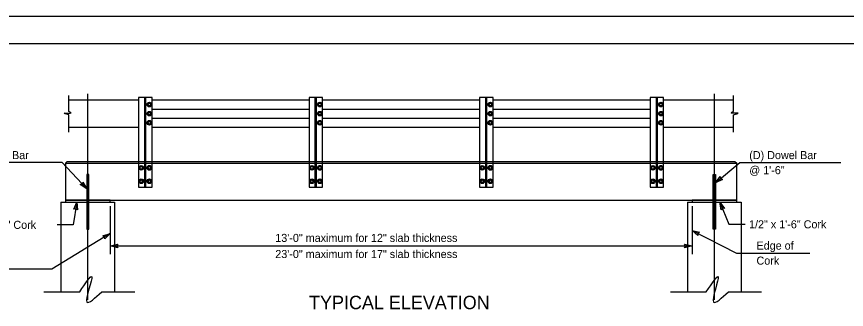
# Model space of a CAD drawing. Extents: x 999.1 to 1037, y 999.5 to 1022.6.
# Drawn here: x 1008.15 to 1023.6, y 1016.55 to 1022 of the extents above; entities that cross this region are included whole.
import ezdxf

# ---------------------------------------------------------------- set-up
doc = ezdxf.new("R2010")
doc.units = 0
for name, color, linetype in [('02-Rebar', 7, 'Continuous'), ('03-Dimensions', 7, 'Continuous'), ('04-Hidden', 7, 'Continuous'), ('06-CenterLine', 7, 'Continuous'), ('10-Sheet Border', 7, 'Continuous'), ('30-Program-Titles', 7, 'Continuous'), ('31-Program-Titles', 7, 'Continuous'), ('32-Framing Plan', 7, 'Continuous'), ('40-Pattern Areas', 7, 'Continuous'), ('41-Bearing Pads', 7, 'Continuous'), ('42-Substructures', 7, 'Continuous'), ('Level 14', 7, 'Continuous'), ('S_PL_Dimens_PR', 7, 'Continuous')]:
    doc.layers.add(name, color=color, linetype=linetype)

msp = doc.modelspace()

# ---------------------------------------------------------------- linework, layer by layer
at = {"layer": '02-Rebar'}
for points in [[(1009.454, 1018.045), (1009.495, 1018.045), (1009.495, 1019.062), (1009.454, 1019.062)], [(1021.162, 1018.045), (1021.12, 1018.045), (1021.12, 1019.062), (1021.162, 1019.062)]]:
    msp.add_lwpolyline(points, close=True, dxfattribs=at)
at = {"layer": '03-Dimensions'}
for p, q in [((1008.999, 1019.282), (1007.117, 1019.282)), ((1009.454, 1018.795), (1008.999, 1019.282)), ((1021.162, 1018.909), (1021.616, 1019.282)), ((1021.616, 1019.282), (1023.498, 1019.282)), ((1009.271, 1018.545), (1009.202, 1018.124)), ((1021.244, 1018.545), (1021.411, 1018.134)), ((1009.891, 1018.47), (1009.891, 1017.581)), ((1020.724, 1018.47), (1020.724, 1017.581)), ((1009.202, 1018.124), (1008.902, 1018.124)), ((1021.411, 1018.134), (1021.711, 1018.134)), ((1009.891, 1017.965), (1008.806, 1017.297)), ((1020.724, 1018.017), (1021.55, 1017.598)), ((1009.891, 1017.731), (1020.724, 1017.731)), ((1021.55, 1017.598), (1022.917, 1017.598)), ((1008.806, 1017.297), (1007.439, 1017.297))]:
    msp.add_line(p, q, dxfattribs=at)
at = {"layer": '04-Hidden'}
for p, q in [((1010.535, 1019.62), (1010.535, 1020.494)), ((1010.555, 1019.62), (1010.555, 1020.494)), ((1013.71, 1019.62), (1013.71, 1020.494)), ((1013.73, 1019.62), (1013.73, 1020.494)), ((1016.885, 1019.62), (1016.885, 1020.494)), ((1016.905, 1019.62), (1016.905, 1020.494)), ((1020.06, 1019.62), (1020.06, 1020.494)), ((1020.08, 1019.62), (1020.08, 1020.494)), ((1010.535, 1019.252), (1010.535, 1019.62)), ((1010.555, 1019.252), (1010.555, 1019.62)), ((1013.71, 1019.249), (1013.71, 1019.62)), ((1013.73, 1019.249), (1013.73, 1019.62)), ((1016.885, 1019.249), (1016.885, 1019.62)), ((1016.905, 1019.249), (1016.905, 1019.62)), ((1020.06, 1019.249), (1020.06, 1019.62)), ((1020.08, 1019.249), (1020.08, 1019.62)), ((1010.42, 1019.302), (1010.67, 1019.302)), ((1010.42, 1019.269), (1010.67, 1019.269)), ((1013.595, 1019.302), (1013.845, 1019.302)), ((1013.595, 1019.269), (1013.845, 1019.269)), ((1016.77, 1019.302), (1017.02, 1019.302)), ((1016.77, 1019.269), (1017.02, 1019.269)), ((1019.945, 1019.302), (1020.195, 1019.302)), ((1019.945, 1019.269), (1020.195, 1019.269)), ((1010.535, 1018.827), (1010.535, 1019.252)), ((1010.555, 1018.827), (1010.555, 1019.252)), ((1013.71, 1018.827), (1013.71, 1019.249)), ((1013.73, 1018.827), (1013.73, 1019.249)), ((1016.885, 1018.827), (1016.885, 1019.249)), ((1016.905, 1018.827), (1016.905, 1019.249)), ((1020.06, 1018.827), (1020.06, 1019.249)), ((1020.08, 1018.827), (1020.08, 1019.249))]:
    msp.add_line(p, q, dxfattribs=at)
for points in [[(1010.64, 1020.398), (1010.6, 1020.398), (1010.581, 1020.364), (1010.6, 1020.329), (1010.64, 1020.329), (1010.66, 1020.364)], [(1013.815, 1020.398), (1013.775, 1020.398), (1013.756, 1020.364), (1013.775, 1020.329), (1013.815, 1020.329), (1013.835, 1020.364)], [(1016.99, 1020.398), (1016.95, 1020.398), (1016.931, 1020.364), (1016.95, 1020.329), (1016.99, 1020.329), (1017.01, 1020.364)], [(1020.165, 1020.398), (1020.125, 1020.398), (1020.106, 1020.364), (1020.125, 1020.329), (1020.165, 1020.329), (1020.185, 1020.364)], [(1010.64, 1020.228), (1010.6, 1020.228), (1010.581, 1020.194), (1010.6, 1020.159), (1010.64, 1020.159), (1010.66, 1020.194)], [(1013.815, 1020.228), (1013.775, 1020.228), (1013.756, 1020.194), (1013.775, 1020.159), (1013.815, 1020.159), (1013.835, 1020.194)], [(1016.99, 1020.228), (1016.95, 1020.228), (1016.931, 1020.194), (1016.95, 1020.159), (1016.99, 1020.159), (1017.01, 1020.194)], [(1020.165, 1020.228), (1020.125, 1020.228), (1020.106, 1020.194), (1020.125, 1020.159), (1020.165, 1020.159), (1020.185, 1020.194)], [(1010.64, 1020.058), (1010.6, 1020.058), (1010.581, 1020.024), (1010.6, 1019.989), (1010.64, 1019.989), (1010.66, 1020.024)], [(1013.815, 1020.058), (1013.775, 1020.058), (1013.756, 1020.024), (1013.775, 1019.989), (1013.815, 1019.989), (1013.835, 1020.024)], [(1016.99, 1020.058), (1016.95, 1020.058), (1016.931, 1020.024), (1016.95, 1019.989), (1016.99, 1019.989), (1017.01, 1020.024)], [(1020.165, 1020.058), (1020.125, 1020.058), (1020.106, 1020.024), (1020.125, 1019.989), (1020.165, 1019.989), (1020.185, 1020.024)], [(1010.45, 1019.22), (1010.49, 1019.22), (1010.51, 1019.185), (1010.49, 1019.151), (1010.45, 1019.151), (1010.431, 1019.185)], [(1010.64, 1019.22), (1010.6, 1019.22), (1010.581, 1019.185), (1010.6, 1019.151), (1010.64, 1019.151), (1010.66, 1019.185)], [(1013.625, 1019.22), (1013.665, 1019.22), (1013.685, 1019.185), (1013.665, 1019.151), (1013.625, 1019.151), (1013.606, 1019.185)], [(1013.815, 1019.22), (1013.775, 1019.22), (1013.756, 1019.185), (1013.775, 1019.151), (1013.815, 1019.151), (1013.835, 1019.185)], [(1016.8, 1019.22), (1016.84, 1019.22), (1016.86, 1019.185), (1016.84, 1019.151), (1016.8, 1019.151), (1016.781, 1019.185)], [(1016.99, 1019.22), (1016.95, 1019.22), (1016.931, 1019.185), (1016.95, 1019.151), (1016.99, 1019.151), (1017.01, 1019.185)], [(1019.975, 1019.22), (1020.015, 1019.22), (1020.035, 1019.185), (1020.015, 1019.151), (1019.975, 1019.151), (1019.956, 1019.185)], [(1020.165, 1019.22), (1020.125, 1019.22), (1020.106, 1019.185), (1020.125, 1019.151), (1020.165, 1019.151), (1020.185, 1019.185)], [(1010.45, 1018.97), (1010.49, 1018.97), (1010.51, 1018.935), (1010.49, 1018.901), (1010.45, 1018.901), (1010.431, 1018.935)], [(1010.64, 1018.97), (1010.6, 1018.97), (1010.581, 1018.935), (1010.6, 1018.901), (1010.64, 1018.901), (1010.66, 1018.935)], [(1013.625, 1018.97), (1013.665, 1018.97), (1013.685, 1018.935), (1013.665, 1018.901), (1013.625, 1018.901), (1013.606, 1018.935)], [(1013.815, 1018.97), (1013.775, 1018.97), (1013.756, 1018.935), (1013.775, 1018.901), (1013.815, 1018.901), (1013.835, 1018.935)], [(1016.8, 1018.97), (1016.84, 1018.97), (1016.86, 1018.935), (1016.84, 1018.901), (1016.8, 1018.901), (1016.781, 1018.935)], [(1016.99, 1018.97), (1016.95, 1018.97), (1016.931, 1018.935), (1016.95, 1018.901), (1016.99, 1018.901), (1017.01, 1018.935)], [(1019.975, 1018.97), (1020.015, 1018.97), (1020.035, 1018.935), (1020.015, 1018.901), (1019.975, 1018.901), (1019.956, 1018.935)], [(1020.165, 1018.97), (1020.125, 1018.97), (1020.106, 1018.935), (1020.125, 1018.901), (1020.165, 1018.901), (1020.185, 1018.935)]]:
    msp.add_lwpolyline(points, close=True, dxfattribs=at)
for centre, radius in [((1010.62, 1020.364), 0.0423), ((1010.62, 1020.364), 0.0344), ((1010.62, 1020.364), 0.0238), ((1013.795, 1020.364), 0.0423), ((1013.795, 1020.364), 0.0344), ((1013.795, 1020.364), 0.0238), ((1016.97, 1020.364), 0.0423), ((1016.97, 1020.364), 0.0344), ((1016.97, 1020.364), 0.0238), ((1020.145, 1020.364), 0.0423), ((1020.145, 1020.364), 0.0344), ((1020.145, 1020.364), 0.0238), ((1010.62, 1020.194), 0.0423), ((1010.62, 1020.194), 0.0344), ((1010.62, 1020.194), 0.0238), ((1013.795, 1020.194), 0.0423), ((1013.795, 1020.194), 0.0344), ((1013.795, 1020.194), 0.0238), ((1016.97, 1020.194), 0.0423), ((1016.97, 1020.194), 0.0344), ((1016.97, 1020.194), 0.0238), ((1020.145, 1020.194), 0.0423), ((1020.145, 1020.194), 0.0344), ((1020.145, 1020.194), 0.0238), ((1010.62, 1020.024), 0.0423), ((1010.62, 1020.024), 0.0344), ((1010.62, 1020.024), 0.0238), ((1013.795, 1020.024), 0.0423), ((1013.795, 1020.024), 0.0344), ((1013.795, 1020.024), 0.0238), ((1016.97, 1020.024), 0.0423), ((1016.97, 1020.024), 0.0344), ((1016.97, 1020.024), 0.0238), ((1020.145, 1020.024), 0.0423), ((1020.145, 1020.024), 0.0344), ((1020.145, 1020.024), 0.0238), ((1010.47, 1019.185), 0.0423), ((1010.47, 1019.185), 0.0344), ((1010.47, 1019.185), 0.0238), ((1010.62, 1019.185), 0.0423), ((1010.62, 1019.185), 0.0344), ((1010.62, 1019.185), 0.0238), ((1013.645, 1019.185), 0.0423), ((1013.645, 1019.185), 0.0344), ((1013.645, 1019.185), 0.0238), ((1013.795, 1019.185), 0.0423), ((1013.795, 1019.185), 0.0344), ((1013.795, 1019.185), 0.0238), ((1016.82, 1019.185), 0.0423), ((1016.82, 1019.185), 0.0344), ((1016.82, 1019.185), 0.0238), ((1016.97, 1019.185), 0.0423), ((1016.97, 1019.185), 0.0344), ((1016.97, 1019.185), 0.0238), ((1019.995, 1019.185), 0.0423), ((1019.995, 1019.185), 0.0344), ((1019.995, 1019.185), 0.0238), ((1020.145, 1019.185), 0.0423), ((1020.145, 1019.185), 0.0344), ((1020.145, 1019.185), 0.0238), ((1010.47, 1018.935), 0.0423), ((1010.47, 1018.935), 0.0344), ((1010.47, 1018.935), 0.0238), ((1010.62, 1018.935), 0.0423), ((1010.62, 1018.935), 0.0344), ((1010.62, 1018.935), 0.0238), ((1013.645, 1018.935), 0.0423), ((1013.645, 1018.935), 0.0344), ((1013.645, 1018.935), 0.0238), ((1013.795, 1018.935), 0.0423), ((1013.795, 1018.935), 0.0344), ((1013.795, 1018.935), 0.0238), ((1016.82, 1018.935), 0.0423), ((1016.82, 1018.935), 0.0344), ((1016.82, 1018.935), 0.0238), ((1016.97, 1018.935), 0.0423), ((1016.97, 1018.935), 0.0344), ((1016.97, 1018.935), 0.0238), ((1019.995, 1018.935), 0.0423), ((1019.995, 1018.935), 0.0344), ((1019.995, 1018.935), 0.0238), ((1020.145, 1018.935), 0.0423), ((1020.145, 1018.935), 0.0344), ((1020.145, 1018.935), 0.0238)]:
    msp.add_circle(centre, radius, dxfattribs=at)
at = {"layer": '06-CenterLine'}
for p, q in [((1009.474, 1016.727), (1009.474, 1020.56)), ((1021.141, 1016.727), (1021.141, 1020.56))]:
    msp.add_line(p, q, dxfattribs=at)
at = {"layer": '10-Sheet Border'}
msp.add_line((1007, 1021.5), (1035.5, 1021.5), dxfattribs=at)
at = {"layer": '30-Program-Titles'}
for p, q in [((1009.058, 1019.269), (1010.42, 1019.269)), ((1010.67, 1019.269), (1013.595, 1019.269)), ((1013.845, 1019.269), (1016.77, 1019.269)), ((1017.02, 1019.269), (1019.945, 1019.269)), ((1020.195, 1019.269), (1021.558, 1019.269))]:
    msp.add_line(p, q, dxfattribs=at)
at = {"layer": '31-Program-Titles'}
for p, q in [((1009.12, 1020.449), (1010.42, 1020.449)), ((1010.67, 1020.449), (1013.595, 1020.449)), ((1013.845, 1020.449), (1016.77, 1020.449)), ((1017.02, 1020.449), (1019.945, 1020.449)), ((1020.195, 1020.449), (1021.496, 1020.449)), ((1010.67, 1020.279), (1013.595, 1020.279)), ((1013.845, 1020.279), (1016.77, 1020.279)), ((1017.02, 1020.279), (1019.945, 1020.279)), ((1010.67, 1020.109), (1013.595, 1020.109)), ((1013.845, 1020.109), (1016.77, 1020.109)), ((1017.02, 1020.109), (1019.945, 1020.109)), ((1009.12, 1019.939), (1010.42, 1019.939)), ((1010.67, 1019.939), (1013.595, 1019.939)), ((1013.845, 1019.939), (1016.77, 1019.939)), ((1017.02, 1019.939), (1019.945, 1019.939)), ((1020.195, 1019.939), (1021.496, 1019.939))]:
    msp.add_line(p, q, dxfattribs=at)
at = {"layer": '32-Framing Plan'}
for p, q in [((1009.091, 1019.302), (1009.058, 1019.269)), ((1009.058, 1019.269), (1009.058, 1018.585)), ((1009.091, 1019.302), (1010.42, 1019.302)), ((1010.67, 1019.302), (1013.595, 1019.302)), ((1013.845, 1019.302), (1016.77, 1019.302)), ((1017.02, 1019.302), (1019.945, 1019.302)), ((1020.195, 1019.302), (1021.524, 1019.302)), ((1021.524, 1019.302), (1021.558, 1019.269)), ((1021.558, 1018.585), (1021.558, 1019.269)), ((1009.058, 1018.585), (1021.558, 1018.585))]:
    msp.add_line(p, q, dxfattribs=at)
at = {"layer": '40-Pattern Areas'}
for p, q in [((1009.12, 1020.235), (1009.12, 1020.532)), ((1021.496, 1020.235), (1021.496, 1020.532)), ((1009.12, 1019.848), (1009.12, 1020.169)), ((1021.496, 1019.848), (1021.496, 1020.169)), ((1008.656, 1016.879), (1009.323, 1016.879)), ((1009.734, 1016.879), (1010.349, 1016.879)), ((1020.323, 1016.879), (1020.99, 1016.879)), ((1021.401, 1016.879), (1022.016, 1016.879))]:
    msp.add_line(p, q, dxfattribs=at)
for points in [[(1010.42, 1018.827), (1010.67, 1018.827), (1010.67, 1020.494), (1010.42, 1020.494)], [(1013.595, 1018.827), (1013.845, 1018.827), (1013.845, 1020.494), (1013.595, 1020.494)], [(1016.77, 1018.827), (1017.02, 1018.827), (1017.02, 1020.494), (1016.77, 1020.494)], [(1019.945, 1018.827), (1020.195, 1018.827), (1020.195, 1020.494), (1019.945, 1020.494)]]:
    msp.add_lwpolyline(points, close=True, dxfattribs=at)
for points in [[(1009.12, 1020.169), (1009.032, 1020.205), (1009.163, 1020.206), (1009.12, 1020.235)], [(1021.496, 1020.169), (1021.583, 1020.205), (1021.453, 1020.206), (1021.496, 1020.235)], [(1009.323, 1016.879), (1009.547, 1017.157), (1009.458, 1016.687), (1009.734, 1016.879)], [(1020.99, 1016.879), (1021.214, 1017.157), (1021.125, 1016.687), (1021.401, 1016.879)]]:
    msp.add_spline(points, degree=3, dxfattribs=at)
at = {"layer": '41-Bearing Pads'}
for points in [[(1009.058, 1018.545), (1009.891, 1018.545), (1009.891, 1018.585), (1009.058, 1018.585)], [(1020.724, 1018.545), (1021.558, 1018.545), (1021.558, 1018.585), (1020.724, 1018.585)]]:
    msp.add_lwpolyline(points, close=True, dxfattribs=at)
at = {"layer": '42-Substructures'}
for p, q in [((1008.974, 1018.545), (1009.974, 1018.545)), ((1008.974, 1018.545), (1008.974, 1016.879)), ((1009.974, 1018.545), (1009.974, 1016.879)), ((1020.641, 1018.545), (1021.641, 1018.545)), ((1020.641, 1018.545), (1020.641, 1016.879)), ((1021.641, 1018.545), (1021.641, 1016.879))]:
    msp.add_line(p, q, dxfattribs=at)
at = {"layer": 'Level 14'}
msp.add_line((1036, 1022), (1000, 1022), dxfattribs=at)
at = {"layer": 'S_PL_Dimens_PR'}
for points in [[(1021.162, 1018.909), (1021.248, 1019.025), (1021.257, 1018.987), (1021.292, 1018.971)], [(1009.454, 1018.795), (1009.332, 1018.874), (1009.37, 1018.885), (1009.384, 1018.921)], [(1009.271, 1018.545), (1009.283, 1018.402), (1009.251, 1018.424), (1009.214, 1018.413)], [(1021.244, 1018.545), (1021.329, 1018.429), (1021.29, 1018.432), (1021.264, 1018.402)], [(1009.891, 1017.965), (1009.79, 1017.862), (1009.787, 1017.901), (1009.754, 1017.922)], [(1020.724, 1018.017), (1020.865, 1017.985), (1020.834, 1017.962), (1020.833, 1017.923)], [(1009.891, 1017.731), (1010.031, 1017.766), (1010.014, 1017.731), (1010.031, 1017.696)], [(1020.724, 1017.731), (1020.584, 1017.696), (1020.602, 1017.731), (1020.584, 1017.766)]]:
    msp.add_lwpolyline(points, close=True, dxfattribs=at)

# ---------------------------------------------------------------- texts
at = {"layer": '03-Dimensions'}
for s, p in [('(D) Dowel Bar', (1007.116, 1019.347)), ('(D) Dowel Bar', (1021.79, 1019.347)), ('@ 1\'-6"', (1021.79, 1019.067)), ('1/2" x 1\'-6" Cork', (1007.072, 1018.049)), ('1/2" x 1\'-6" Cork', (1021.786, 1018.059)), ('13\'-0" maximum for 12" slab thickness', (1012.965, 1017.806)), ('Edge of', (1021.925, 1017.663)), ('23\'-0" maximum for 17" slab thickness', (1012.965, 1017.506)), ('Cork', (1021.925, 1017.383))]:
    msp.add_text(s, height=0.15, dxfattribs=at).set_placement(p)
at = {"layer": '42-Substructures'}
msp.add_text('TYPICAL ELEVATION', height=0.25, dxfattribs=at).set_placement((1013.594, 1016.554))

doc.saveas('drawing.dxf')
